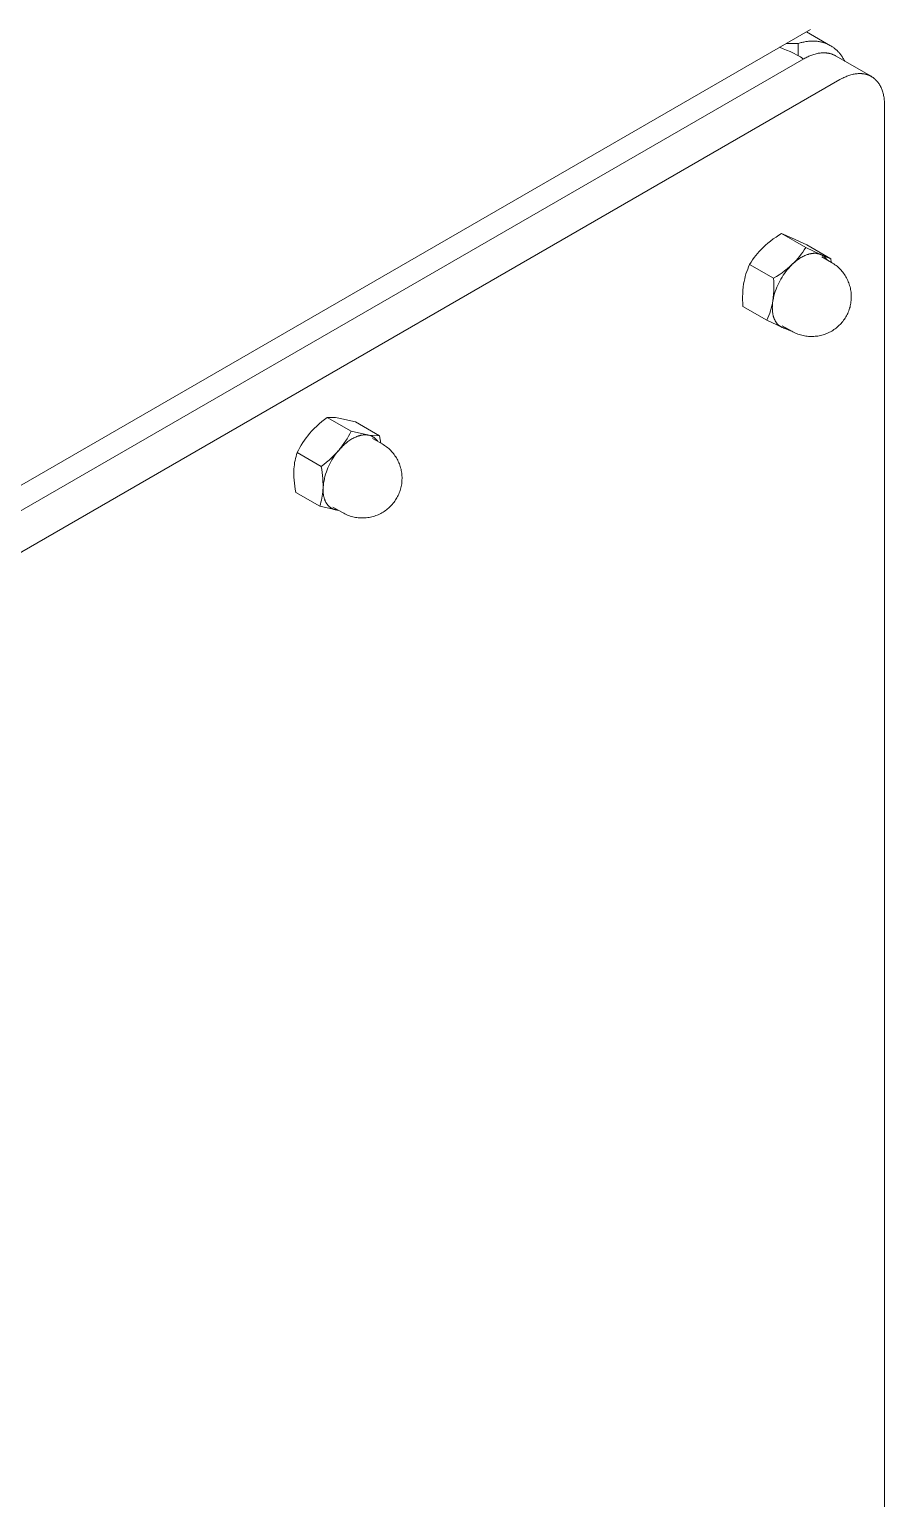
# Model space of a CAD drawing. Header units: millimetres. Extents: x -152 to 4236, y -557 to 2576.
# Drawn here: x 4055.9 to 4144.4, y 640.1 to 792.3 of the extents above; entities that cross this region are included whole.
import ezdxf

# ---------------------------------------------------------------- set-up
doc = ezdxf.new("R2010")
doc.units = ezdxf.units.MM
doc.layers.add('ZANO_R', color=7, linetype='Continuous', lineweight=0)

msp = doc.modelspace()

# ---------------------------------------------------------------- linework, layer by layer
at = {"layer": 'ZANO_R'}
for p, q in [((4136.75, 792.29), (3932.12, 674.14)), ((4136.33, 792.04), (4138.82, 790.6)), ((4133.9, 790.29), (4133.53, 790.43)), ((4134.27, 790.14), (4133.9, 790.29)), ((4134.25, 790.84), (4135.48, 790.84)), ((4134.64, 789.98), (4134.27, 790.14)), ((4134.99, 789.81), (4134.64, 789.98)), ((4135.35, 789.63), (4134.99, 789.81)), ((4135.48, 790.84), (4135.67, 790.89)), ((4135.48, 789.55), (4135.48, 790.84)), ((4135.67, 790.89), (4135.77, 790.92)), ((4135.77, 790.92), (4135.86, 790.94)), ((4135.86, 790.94), (4135.96, 790.96)), ((4135.96, 790.96), (4136.05, 790.98)), ((4136.05, 790.98), (4136.15, 791)), ((4136.15, 791), (4136.25, 791.02)), ((4136.25, 791.02), (4136.34, 791.03)), ((4136.34, 791.03), (4136.43, 791.04)), ((4136.43, 791.04), (4136.53, 791.05)), ((4136.53, 791.05), (4136.62, 791.06)), ((4136.62, 791.06), (4136.71, 791.07)), ((4136.71, 791.07), (4136.81, 791.07)), ((4136.81, 791.07), (4136.9, 791.08)), ((4136.9, 791.08), (4137, 791.08)), ((4137.1, 789.7), (4136.99, 789.66)), ((4137, 791.08), (4137.09, 791.08)), ((4137.09, 791.08), (4137.18, 791.07)), ((4137.21, 789.73), (4137.1, 789.7)), ((4137.18, 791.07), (4137.27, 791.07)), ((4137.32, 789.76), (4137.21, 789.73)), ((4137.27, 791.07), (4137.36, 791.06)), ((4137.43, 789.78), (4137.32, 789.76)), ((4137.36, 791.06), (4137.44, 791.05)), ((4137.54, 789.81), (4137.43, 789.78)), ((4137.44, 791.05), (4137.53, 791.04)), ((4137.53, 791.04), (4137.62, 791.03)), ((4137.64, 789.82), (4137.54, 789.81)), ((4137.62, 791.03), (4137.71, 791.01)), ((4137.75, 789.84), (4137.64, 789.82)), ((4137.71, 791.01), (4137.79, 790.99)), ((4137.86, 789.85), (4137.75, 789.84)), ((4137.79, 790.99), (4137.87, 790.98)), ((4137.97, 789.86), (4137.86, 789.85)), ((4137.87, 790.98), (4137.95, 790.96)), ((4137.95, 790.96), (4138.03, 790.93)), ((4138.02, 789.86), (4137.97, 789.86)), ((4138.07, 789.86), (4138.02, 789.86)), ((4138.03, 790.93), (4138.11, 790.91)), ((4138.12, 789.86), (4138.07, 789.86)), ((4138.11, 790.91), (4138.19, 790.89)), ((4138.18, 789.86), (4138.12, 789.86)), ((4138.23, 789.86), (4138.18, 789.86)), ((4138.19, 790.89), (4138.27, 790.86)), ((4138.28, 789.86), (4138.23, 789.86)), ((4138.27, 790.86), (4138.34, 790.83)), ((4138.33, 789.85), (4138.28, 789.86)), ((4138.38, 789.85), (4138.33, 789.85)), ((4138.34, 790.83), (4138.42, 790.8)), ((4138.43, 789.84), (4138.38, 789.85)), ((4138.42, 790.8), (4138.49, 790.77)), ((4138.48, 789.84), (4138.43, 789.84)), ((4138.53, 789.83), (4138.48, 789.84)), ((4138.49, 790.77), (4138.57, 790.73)), ((4138.58, 789.82), (4138.53, 789.83)), ((4138.57, 790.73), (4138.64, 790.7)), ((4138.63, 789.81), (4138.58, 789.82)), ((4138.68, 789.8), (4138.63, 789.81)), ((4138.64, 790.7), (4138.71, 790.66)), ((4138.73, 789.79), (4138.68, 789.8)), ((4138.71, 790.66), (4138.78, 790.62)), ((4138.78, 789.78), (4138.73, 789.79)), ((4138.78, 790.62), (4138.85, 790.58)), ((4138.83, 789.77), (4138.78, 789.78)), ((4138.88, 789.75), (4138.83, 789.77)), ((4138.85, 790.58), (4138.92, 790.54)), ((4138.92, 789.74), (4138.88, 789.75)), ((4138.92, 790.54), (4138.99, 790.49)), ((4138.97, 789.72), (4138.92, 789.74)), ((4139.02, 789.7), (4138.97, 789.72)), ((4138.99, 790.49), (4139.07, 790.45)), ((4139.06, 789.68), (4139.02, 789.7)), ((4139.07, 790.45), (4139.14, 790.4)), ((4139.14, 790.4), (4139.2, 790.34)), ((4139.2, 790.34), (4139.27, 790.29)), ((4139.27, 790.29), (4139.34, 790.23)), ((4139.34, 790.23), (4139.4, 790.18)), ((4139.4, 790.18), (4139.47, 790.12)), ((4139.47, 790.12), (4139.53, 790.06)), ((4139.53, 790.06), (4139.58, 790)), ((4139.58, 790), (4139.64, 789.94)), ((4139.64, 789.94), (4139.7, 789.88)), ((4139.7, 789.88), (4139.75, 789.82)), ((4139.75, 789.82), (4139.8, 789.75)), ((4139.8, 789.75), (4139.86, 789.69)), ((3936.06, 673.77), (4136.04, 789.23)), ((4135.69, 789.43), (4135.35, 789.63)), ((4136.03, 789.22), (4135.69, 789.43)), ((4136.14, 789.29), (4136.04, 789.23)), ((4136.25, 789.34), (4136.14, 789.29)), ((4136.35, 789.4), (4136.25, 789.34)), ((4136.46, 789.45), (4136.35, 789.4)), ((4136.56, 789.5), (4136.46, 789.45)), ((4136.67, 789.54), (4136.56, 789.5)), ((4136.78, 789.59), (4136.67, 789.54)), ((4136.89, 789.63), (4136.78, 789.59)), ((4136.99, 789.66), (4136.89, 789.63)), ((4139.11, 789.66), (4139.06, 789.68)), ((4139.15, 789.64), (4139.11, 789.66)), ((4139.2, 789.62), (4139.15, 789.64)), ((4139.24, 789.6), (4139.2, 789.62)), ((4139.29, 789.58), (4139.24, 789.6)), ((4139.33, 789.55), (4139.29, 789.58)), ((4139.33, 789.55), (4143.01, 787.43)), ((4139.86, 789.69), (4139.91, 789.62)), ((4139.91, 789.62), (4139.96, 789.55)), ((4139.96, 789.55), (4140.01, 789.47)), ((4140.01, 789.47), (4140.06, 789.4)), ((4140.06, 789.4), (4140.1, 789.32)), ((4140.1, 789.32), (4140.15, 789.24)), ((4140.15, 789.24), (4140.19, 789.16)), ((4140.19, 789.16), (4140.24, 789.09)), ((4140.24, 789.09), (4140.28, 789.01)), ((4139.76, 787.08), (3939.78, 671.62)), ((4139.86, 787.14), (4139.76, 787.08)), ((4139.97, 787.19), (4139.86, 787.14)), ((4140.07, 787.25), (4139.97, 787.19)), ((4140.18, 787.3), (4140.07, 787.25)), ((4140.28, 787.35), (4140.18, 787.3)), ((4140.39, 787.39), (4140.28, 787.35)), ((4140.5, 787.44), (4140.39, 787.39)), ((4140.61, 787.48), (4140.5, 787.44)), ((4140.71, 787.52), (4140.61, 787.48)), ((4140.82, 787.55), (4140.71, 787.52)), ((4140.93, 787.58), (4140.82, 787.55)), ((4141.04, 787.61), (4140.93, 787.58)), ((4141.15, 787.64), (4141.04, 787.61)), ((4141.26, 787.66), (4141.15, 787.64)), ((4141.36, 787.68), (4141.26, 787.66)), ((4141.47, 787.69), (4141.36, 787.68)), ((4141.58, 787.7), (4141.47, 787.69)), ((4141.69, 787.71), (4141.58, 787.7)), ((4141.74, 787.71), (4141.69, 787.71)), ((4141.79, 787.71), (4141.74, 787.71)), ((4141.84, 787.71), (4141.79, 787.71)), ((4141.9, 787.71), (4141.84, 787.71)), ((4141.95, 787.71), (4141.9, 787.71)), ((4142, 787.71), (4141.95, 787.71)), ((4142.05, 787.71), (4142, 787.71)), ((4142.1, 787.7), (4142.05, 787.71)), ((4142.15, 787.7), (4142.1, 787.7)), ((4142.2, 787.69), (4142.15, 787.7)), ((4142.26, 787.68), (4142.2, 787.69)), ((4142.31, 787.67), (4142.26, 787.68)), ((4142.35, 787.66), (4142.31, 787.67)), ((4142.4, 787.65), (4142.35, 787.66)), ((4142.45, 787.64), (4142.4, 787.65)), ((4142.5, 787.63), (4142.45, 787.64)), ((4142.55, 787.62), (4142.5, 787.63)), ((4142.6, 787.6), (4142.55, 787.62)), ((4142.64, 787.59), (4142.6, 787.6)), ((4142.69, 787.57), (4142.64, 787.59)), ((4142.74, 787.55), (4142.69, 787.57)), ((4142.78, 787.54), (4142.74, 787.55)), ((4142.83, 787.52), (4142.78, 787.54)), ((4142.87, 787.5), (4142.83, 787.52)), ((4142.92, 787.48), (4142.87, 787.5)), ((4142.96, 787.45), (4142.92, 787.48)), ((4143.01, 787.43), (4142.96, 787.45)), ((4143.05, 787.41), (4143.01, 787.43)), ((4143.09, 787.38), (4143.05, 787.41)), ((4143.13, 787.35), (4143.09, 787.38)), ((4143.17, 787.33), (4143.13, 787.35)), ((4143.21, 787.3), (4143.17, 787.33)), ((4143.25, 787.27), (4143.21, 787.3)), ((4143.29, 787.24), (4143.25, 787.27)), ((4143.33, 787.21), (4143.29, 787.24)), ((4143.37, 787.18), (4143.33, 787.21)), ((4143.41, 787.15), (4143.37, 787.18)), ((4143.45, 787.11), (4143.41, 787.15)), ((4143.48, 787.08), (4143.45, 787.11)), ((4143.52, 787.04), (4143.48, 787.08)), ((4143.55, 787.01), (4143.52, 787.04)), ((4143.59, 786.97), (4143.55, 787.01)), ((4143.62, 786.93), (4143.59, 786.97)), ((4143.65, 786.9), (4143.62, 786.93)), ((4143.69, 786.86), (4143.65, 786.9)), ((4143.72, 786.82), (4143.69, 786.86)), ((4143.75, 786.78), (4143.72, 786.82)), ((4143.78, 786.73), (4143.75, 786.78)), ((4143.81, 786.69), (4143.78, 786.73)), ((4143.84, 786.65), (4143.81, 786.69)), ((4143.86, 786.61), (4143.84, 786.65)), ((4143.89, 786.56), (4143.86, 786.61)), ((4143.92, 786.52), (4143.89, 786.56)), ((4143.94, 786.47), (4143.92, 786.52)), ((4143.97, 786.42), (4143.94, 786.47)), ((4143.99, 786.38), (4143.97, 786.42)), ((4144.04, 786.28), (4143.99, 786.38)), ((4144.08, 786.18), (4144.04, 786.28)), ((4144.13, 786.08), (4144.08, 786.18)), ((4144.16, 785.98), (4144.13, 786.08)), ((4144.2, 785.88), (4144.16, 785.98)), ((4144.23, 785.77), (4144.2, 785.88)), ((4144.26, 785.66), (4144.23, 785.77)), ((4144.29, 785.55), (4144.26, 785.66)), ((4144.31, 785.44), (4144.29, 785.55)), ((4144.33, 785.33), (4144.31, 785.44)), ((4144.35, 785.21), (4144.33, 785.33)), ((4144.37, 785.1), (4144.35, 785.21)), ((4144.38, 784.98), (4144.37, 785.1)), ((4144.39, 784.87), (4144.38, 784.98)), ((4144.4, 784.75), (4144.39, 784.87)), ((4144.41, 784.63), (4144.4, 784.75)), ((4144.41, 784.51), (4144.41, 784.63)), ((4144.41, 784.39), (4144.41, 784.51)), ((4144.41, 572.81), (4144.41, 784.39)), ((4131.83, 769.7), (4132.08, 769.93)), ((4132.08, 769.93), (4132.34, 770.15)), ((4132.34, 770.15), (4132.61, 770.37)), ((4132.61, 770.37), (4132.89, 770.58)), ((4132.89, 770.58), (4133.17, 770.77)), ((4133.17, 770.77), (4133.46, 770.96)), ((4133.46, 770.96), (4133.75, 771.14)), ((4133.75, 771.14), (4134.79, 770.71)), ((4136.24, 769.7), (4133.75, 771.14)), ((4134.79, 770.71), (4136.37, 769.97)), ((4136.37, 769.97), (4138.85, 768.54)), ((4130.59, 768.19), (4130.74, 768.42)), ((4130.74, 768.42), (4130.91, 768.65)), ((4130.91, 768.65), (4131.08, 768.87)), ((4131.08, 768.87), (4131.25, 769.09)), ((4131.25, 769.09), (4131.44, 769.3)), ((4131.44, 769.3), (4131.63, 769.5)), ((4131.63, 769.5), (4131.83, 769.7)), ((4135.42, 768.57), (4135.24, 768.36)), ((4135.36, 768.39), (4135.45, 768.46)), ((4135.6, 768.78), (4135.42, 768.57)), ((4135.45, 768.46), (4135.55, 768.53)), ((4135.55, 768.53), (4135.65, 768.59)), ((4135.77, 769.01), (4135.6, 768.78)), ((4135.65, 768.59), (4135.75, 768.65)), ((4135.75, 768.65), (4135.85, 768.71)), ((4135.93, 769.23), (4135.77, 769.01)), ((4135.85, 768.71), (4135.94, 768.76)), ((4136.09, 769.47), (4135.93, 769.23)), ((4135.94, 768.76), (4136.04, 768.81)), ((4136.04, 768.81), (4136.14, 768.86)), ((4136.24, 769.7), (4136.09, 769.47)), ((4136.14, 768.86), (4136.24, 768.9)), ((4137.78, 768.98), (4136.24, 769.7)), ((4136.24, 768.9), (4136.34, 768.94)), ((4136.34, 768.94), (4136.39, 768.96)), ((4136.39, 768.96), (4136.44, 768.97)), ((4136.44, 768.97), (4136.49, 768.99)), ((4136.49, 768.99), (4136.53, 769)), ((4136.53, 769), (4136.58, 769.02)), ((4136.58, 769.02), (4136.63, 769.03)), ((4136.63, 769.03), (4136.68, 769.04)), ((4136.68, 769.04), (4136.73, 769.05)), ((4136.73, 769.05), (4136.77, 769.06)), ((4136.77, 769.06), (4136.82, 769.07)), ((4136.82, 769.07), (4136.87, 769.08)), ((4136.87, 769.08), (4136.91, 769.08)), ((4136.91, 769.08), (4136.96, 769.09)), ((4136.96, 769.09), (4137, 769.09)), ((4137, 769.09), (4137.05, 769.1)), ((4137.05, 769.1), (4137.09, 769.1)), ((4137.09, 769.1), (4137.14, 769.1)), ((4137.14, 769.1), (4137.18, 769.1)), ((4137.18, 769.1), (4137.22, 769.1)), ((4137.22, 769.1), (4137.27, 769.1)), ((4137.27, 769.1), (4137.31, 769.09)), ((4137.31, 769.09), (4137.35, 769.09)), ((4137.35, 769.09), (4137.39, 769.08)), ((4137.39, 769.08), (4137.43, 769.08)), ((4137.43, 769.08), (4137.47, 769.07)), ((4137.47, 769.07), (4137.51, 769.06)), ((4137.51, 769.06), (4137.55, 769.05)), ((4137.55, 769.05), (4137.59, 769.04)), ((4137.59, 769.04), (4137.63, 769.03)), ((4137.63, 769.03), (4137.67, 769.02)), ((4137.67, 769.02), (4137.7, 769.01)), ((4137.7, 769.01), (4137.74, 769)), ((4137.74, 769), (4137.78, 768.98)), ((4137.78, 768.98), (4137.81, 768.97)), ((4137.81, 768.97), (4137.86, 768.94)), ((4138.85, 768.54), (4137.85, 768.95)), ((4137.86, 768.94), (4137.9, 768.92)), ((4137.9, 768.92), (4137.95, 768.9)), ((4137.92, 768.72), (4138.91, 768.15)), ((4137.95, 768.9), (4137.99, 768.87)), ((4137.99, 768.87), (4138.03, 768.84)), ((4138.03, 768.84), (4138.07, 768.82)), ((4138.07, 768.82), (4138.11, 768.79)), ((4138.11, 768.79), (4138.15, 768.75)), ((4138.15, 768.75), (4138.19, 768.72)), ((4138.19, 768.72), (4138.23, 768.69)), ((4138.23, 768.69), (4138.26, 768.65)), ((4138.26, 768.65), (4138.3, 768.62)), ((4138.3, 768.62), (4138.33, 768.58)), ((4138.33, 768.58), (4138.36, 768.54)), ((4138.36, 768.54), (4138.39, 768.5)), ((4138.39, 768.5), (4138.42, 768.46)), ((4138.42, 768.46), (4138.45, 768.42)), ((4138.87, 768.18), (4138.85, 768.54)), ((4129.99, 766.71), (4130.06, 766.96)), ((4130.06, 766.96), (4130.15, 767.21)), ((4130.15, 767.21), (4130.24, 767.46)), ((4130.24, 767.46), (4130.33, 767.71)), ((4130.33, 767.71), (4130.44, 767.95)), ((4130.44, 767.95), (4130.59, 768.19)), ((4130.44, 767.95), (4132.92, 766.52)), ((4133.51, 766.88), (4133.22, 766.7)), ((4133.79, 767.08), (4133.51, 766.88)), ((4134.06, 767.29), (4133.79, 767.08)), ((4133.92, 766.83), (4134.05, 767.02)), ((4134.05, 767.02), (4134.19, 767.21)), ((4134.33, 767.5), (4134.06, 767.29)), ((4134.19, 767.21), (4134.33, 767.39)), ((4134.6, 767.72), (4134.33, 767.5)), ((4134.33, 767.39), (4134.48, 767.57)), ((4134.48, 767.57), (4134.64, 767.74)), ((4134.85, 767.96), (4134.6, 767.72)), ((4134.64, 767.74), (4134.81, 767.91)), ((4135.05, 768.15), (4134.85, 767.96)), ((4134.9, 768), (4134.99, 768.08)), ((4134.99, 768.08), (4135.08, 768.16)), ((4135.24, 768.36), (4135.05, 768.15)), ((4135.08, 768.16), (4135.17, 768.24)), ((4135.17, 768.24), (4135.26, 768.32)), ((4135.26, 768.32), (4135.36, 768.39)), ((4138.91, 768.15), (4139.03, 768.08)), ((4139.03, 768.08), (4139.15, 768)), ((4139.15, 768), (4139.27, 767.92)), ((4139.27, 767.92), (4139.38, 767.84)), ((4139.38, 767.84), (4139.49, 767.75)), ((4139.49, 767.75), (4139.6, 767.65)), ((4139.6, 767.65), (4139.7, 767.56)), ((4139.7, 767.56), (4139.8, 767.46)), ((4139.8, 767.46), (4139.9, 767.35)), ((4139.9, 767.35), (4139.99, 767.25)), ((4139.99, 767.25), (4140.08, 767.14)), ((4140.08, 767.14), (4140.17, 767.03)), ((4140.17, 767.03), (4140.25, 766.91)), ((4140.25, 766.91), (4140.33, 766.79)), ((4129.75, 765.27), (4129.78, 765.6)), ((4129.78, 765.6), (4129.82, 765.93)), ((4129.82, 765.93), (4129.87, 766.19)), ((4129.87, 766.19), (4129.93, 766.45)), ((4129.93, 766.45), (4129.99, 766.71)), ((4133.22, 766.7), (4132.92, 766.52)), ((4132.92, 766.52), (4132.95, 766.18)), ((4132.95, 765.52), (4132.94, 765.18)), ((4132.95, 766.18), (4132.95, 765.85)), ((4132.95, 765.85), (4132.95, 765.52)), ((4133.09, 765.15), (4133.17, 765.37)), ((4133.17, 765.37), (4133.26, 765.59)), ((4133.26, 765.59), (4133.35, 765.8)), ((4133.35, 765.8), (4133.45, 766.02)), ((4133.45, 766.02), (4133.55, 766.22)), ((4133.55, 766.22), (4133.67, 766.43)), ((4133.67, 766.43), (4133.79, 766.63)), ((4133.79, 766.63), (4133.92, 766.83)), ((4140.33, 766.79), (4140.4, 766.67)), ((4140.4, 766.67), (4140.47, 766.55)), ((4140.47, 766.55), (4140.53, 766.42)), ((4140.53, 766.42), (4140.6, 766.29)), ((4140.6, 766.29), (4140.65, 766.16)), ((4140.65, 766.16), (4140.7, 766.03)), ((4140.7, 766.03), (4140.75, 765.9)), ((4140.75, 765.9), (4140.79, 765.76)), ((4140.79, 765.76), (4140.83, 765.63)), ((4140.83, 765.63), (4140.87, 765.49)), ((4140.87, 765.49), (4140.89, 765.35)), ((4129.71, 764.6), (4129.72, 764.93)), ((4129.71, 764.27), (4129.71, 764.6)), ((4129.72, 763.93), (4129.71, 764.27)), ((4129.72, 764.93), (4129.75, 765.27)), ((4129.74, 763.6), (4129.72, 763.93)), ((4132.8, 763.92), (4132.74, 763.67)), ((4132.85, 764.19), (4132.8, 763.92)), ((4132.8, 763.78), (4132.81, 763.89)), ((4132.81, 763.89), (4132.82, 764.01)), ((4132.82, 764.01), (4132.84, 764.13)), ((4132.89, 764.52), (4132.85, 764.19)), ((4132.86, 764.24), (4132.9, 764.47)), ((4132.92, 764.85), (4132.89, 764.52)), ((4132.9, 764.47), (4132.96, 764.7)), ((4132.94, 765.18), (4132.92, 764.85)), ((4132.96, 764.7), (4133.02, 764.93)), ((4133.02, 764.93), (4133.09, 765.15)), ((4140.89, 765.35), (4140.92, 765.21)), ((4140.91, 763.94), (4140.89, 763.8)), ((4140.93, 764.08), (4140.91, 763.94)), ((4140.92, 765.21), (4140.94, 765.07)), ((4140.95, 764.22), (4140.93, 764.08)), ((4140.94, 765.07), (4140.95, 764.93)), ((4140.95, 764.93), (4140.96, 764.79)), ((4140.96, 764.36), (4140.95, 764.22)), ((4140.96, 764.79), (4140.96, 764.65)), ((4140.96, 764.65), (4140.96, 764.5)), ((4140.96, 764.5), (4140.96, 764.36)), ((4129.74, 763.6), (4132.23, 762.16)), ((4132.33, 762.41), (4132.23, 762.16)), ((4132.43, 762.65), (4132.33, 762.41)), ((4132.52, 762.9), (4132.43, 762.65)), ((4132.6, 763.15), (4132.52, 762.9)), ((4132.68, 763.41), (4132.6, 763.15)), ((4132.74, 763.67), (4132.68, 763.41)), ((4132.78, 763.44), (4132.79, 763.55)), ((4132.79, 763.33), (4132.78, 763.44)), ((4132.79, 763.67), (4132.8, 763.78)), ((4132.79, 763.55), (4132.79, 763.67)), ((4132.79, 763.22), (4132.79, 763.33)), ((4132.8, 763.11), (4132.79, 763.22)), ((4132.81, 763), (4132.8, 763.11)), ((4132.83, 762.9), (4132.81, 763)), ((4132.84, 762.8), (4132.83, 762.9)), ((4132.85, 762.75), (4132.84, 762.8)), ((4132.86, 762.7), (4132.85, 762.75)), ((4132.88, 762.65), (4132.86, 762.7)), ((4132.89, 762.6), (4132.88, 762.65)), ((4132.9, 762.55), (4132.89, 762.6)), ((4132.92, 762.5), (4132.9, 762.55)), ((4132.93, 762.46), (4132.92, 762.5)), ((4132.95, 762.41), (4132.93, 762.46)), ((4132.96, 762.37), (4132.95, 762.41)), ((4132.98, 762.32), (4132.96, 762.37)), ((4133, 762.28), (4132.98, 762.32)), ((4140.33, 762.39), (4140.25, 762.27)), ((4140.4, 762.51), (4140.33, 762.39)), ((4140.47, 762.63), (4140.4, 762.51)), ((4140.53, 762.75), (4140.47, 762.63)), ((4140.59, 762.88), (4140.53, 762.75)), ((4140.65, 763.01), (4140.59, 762.88)), ((4140.7, 763.14), (4140.65, 763.01)), ((4140.74, 763.27), (4140.7, 763.14)), ((4140.79, 763.4), (4140.74, 763.27)), ((4140.83, 763.53), (4140.79, 763.4)), ((4140.86, 763.67), (4140.83, 763.53)), ((4140.89, 763.8), (4140.86, 763.67)), ((4132.23, 762.16), (4133.77, 761.44)), ((4133.02, 762.24), (4133, 762.28)), ((4133.04, 762.2), (4133.02, 762.24)), ((4133.06, 762.16), (4133.04, 762.2)), ((4133.08, 762.12), (4133.06, 762.16)), ((4133.1, 762.08), (4133.08, 762.12)), ((4133.12, 762.04), (4133.1, 762.08)), ((4133.15, 762), (4133.12, 762.04)), ((4133.17, 761.97), (4133.15, 762)), ((4133.2, 761.93), (4133.17, 761.97)), ((4133.22, 761.9), (4133.2, 761.93)), ((4133.25, 761.86), (4133.22, 761.9)), ((4133.27, 761.83), (4133.25, 761.86)), ((4133.3, 761.8), (4133.27, 761.83)), ((4133.33, 761.77), (4133.3, 761.8)), ((4133.36, 761.74), (4133.33, 761.77)), ((4133.38, 761.71), (4133.36, 761.74)), ((4133.41, 761.68), (4133.38, 761.71)), ((4133.44, 761.66), (4133.41, 761.68)), ((4133.47, 761.63), (4133.44, 761.66)), ((4133.5, 761.61), (4133.47, 761.63)), ((4133.54, 761.58), (4133.5, 761.61)), ((4133.57, 761.56), (4133.54, 761.58)), ((4133.6, 761.54), (4133.57, 761.56)), ((4133.63, 761.52), (4133.6, 761.54)), ((4133.67, 761.5), (4133.63, 761.52)), ((4133.7, 761.48), (4133.67, 761.5)), ((4133.73, 761.46), (4133.7, 761.48)), ((4133.77, 761.44), (4133.73, 761.46)), ((4133.8, 761.43), (4133.77, 761.44)), ((4133.85, 761.41), (4133.8, 761.43)), ((4134.8, 761.03), (4133.81, 761.6)), ((4133.84, 761.41), (4134.84, 761)), ((4133.9, 761.39), (4133.85, 761.41)), ((4133.94, 761.37), (4133.9, 761.39)), ((4133.99, 761.36), (4133.94, 761.37)), ((4134.04, 761.34), (4133.99, 761.36)), ((4134.09, 761.33), (4134.04, 761.34)), ((4134.14, 761.32), (4134.09, 761.33)), ((4134.19, 761.31), (4134.14, 761.32)), ((4134.24, 761.31), (4134.19, 761.31)), ((4134.29, 761.3), (4134.24, 761.31)), ((4134.34, 761.3), (4134.29, 761.3)), ((4134.92, 760.96), (4134.8, 761.03)), ((4134.84, 761), (4134.85, 761)), ((4135.05, 760.9), (4134.92, 760.96)), ((4135.17, 760.84), (4135.05, 760.9)), ((4135.3, 760.79), (4135.17, 760.84)), ((4138.44, 760.8), (4138.31, 760.75)), ((4138.57, 760.86), (4138.44, 760.8)), ((4138.69, 760.92), (4138.57, 760.86)), ((4138.82, 760.98), (4138.69, 760.92)), ((4138.94, 761.05), (4138.82, 760.98)), ((4139.06, 761.12), (4138.94, 761.05)), ((4139.17, 761.2), (4139.06, 761.12)), ((4139.29, 761.28), (4139.17, 761.2)), ((4139.4, 761.36), (4139.29, 761.28)), ((4139.51, 761.45), (4139.4, 761.36)), ((4139.61, 761.54), (4139.51, 761.45)), ((4139.71, 761.64), (4139.61, 761.54)), ((4139.81, 761.74), (4139.71, 761.64)), ((4139.9, 761.84), (4139.81, 761.74)), ((4140, 761.94), (4139.9, 761.84)), ((4140.08, 762.05), (4140, 761.94)), ((4140.17, 762.16), (4140.08, 762.05)), ((4140.25, 762.27), (4140.17, 762.16)), ((4135.43, 760.74), (4135.3, 760.79)), ((4135.56, 760.69), (4135.43, 760.74)), ((4135.7, 760.65), (4135.56, 760.69)), ((4135.83, 760.61), (4135.7, 760.65)), ((4135.97, 760.58), (4135.83, 760.61)), ((4136.11, 760.55), (4135.97, 760.58)), ((4136.25, 760.53), (4136.11, 760.55)), ((4136.38, 760.51), (4136.25, 760.53)), ((4136.52, 760.49), (4136.38, 760.51)), ((4136.66, 760.49), (4136.52, 760.49)), ((4136.8, 760.48), (4136.66, 760.49)), ((4136.94, 760.48), (4136.8, 760.48)), ((4137.08, 760.49), (4136.94, 760.48)), ((4137.22, 760.5), (4137.08, 760.49)), ((4137.36, 760.51), (4137.22, 760.5)), ((4137.5, 760.53), (4137.36, 760.51)), ((4137.64, 760.56), (4137.5, 760.53)), ((4137.78, 760.59), (4137.64, 760.56)), ((4137.91, 760.62), (4137.78, 760.59)), ((4138.05, 760.66), (4137.91, 760.62)), ((4138.18, 760.7), (4138.05, 760.66)), ((4138.31, 760.75), (4138.18, 760.7)), ((4085.88, 751.44), (4086.14, 751.67)), ((4086.14, 751.67), (4086.42, 751.89)), ((4086.42, 751.89), (4086.7, 752.11)), ((4086.7, 752.11), (4086.87, 752.11)), ((4089.19, 750.67), (4086.7, 752.11)), ((4086.87, 752.11), (4087.05, 752.11)), ((4087.05, 752.11), (4087.22, 752.1)), ((4087.22, 752.1), (4087.39, 752.09)), ((4087.39, 752.09), (4087.56, 752.08)), ((4087.56, 752.08), (4087.73, 752.05)), ((4087.73, 752.05), (4087.9, 752.03)), ((4087.9, 752.03), (4089.64, 751.64)), ((4084.52, 749.98), (4084.7, 750.21)), ((4084.7, 750.21), (4084.88, 750.44)), ((4084.88, 750.44), (4085.12, 750.7)), ((4085.12, 750.7), (4085.36, 750.96)), ((4085.36, 750.96), (4085.62, 751.2)), ((4085.62, 751.2), (4085.88, 751.44)), ((4088.91, 750.15), (4088.76, 749.89)), ((4089.05, 750.41), (4088.91, 750.15)), ((4089.19, 750.67), (4089.05, 750.41)), ((4090.89, 750.29), (4089.19, 750.67)), ((4089.64, 751.64), (4092.13, 750.2)), ((4089.76, 750.11), (4089.85, 750.15)), ((4089.85, 750.15), (4089.9, 750.17)), ((4089.9, 750.17), (4089.95, 750.19)), ((4089.95, 750.19), (4090, 750.2)), ((4090, 750.2), (4090.05, 750.21)), ((4090.05, 750.21), (4090.1, 750.23)), ((4090.1, 750.23), (4090.14, 750.24)), ((4090.14, 750.24), (4090.19, 750.25)), ((4090.19, 750.25), (4090.24, 750.26)), ((4090.24, 750.26), (4090.28, 750.27)), ((4090.28, 750.27), (4090.33, 750.28)), ((4090.33, 750.28), (4090.37, 750.28)), ((4090.37, 750.28), (4090.42, 750.29)), ((4090.42, 750.29), (4090.46, 750.29)), ((4090.46, 750.29), (4090.51, 750.3)), ((4090.51, 750.3), (4090.55, 750.3)), ((4090.55, 750.3), (4090.6, 750.3)), ((4090.6, 750.3), (4090.64, 750.3)), ((4090.64, 750.3), (4090.68, 750.3)), ((4090.68, 750.3), (4090.72, 750.3)), ((4090.72, 750.3), (4090.77, 750.3)), ((4090.77, 750.3), (4090.81, 750.3)), ((4090.81, 750.3), (4090.85, 750.29)), ((4090.85, 750.29), (4090.89, 750.29)), ((4090.89, 750.29), (4090.93, 750.28)), ((4090.93, 750.28), (4090.98, 750.27)), ((4092.13, 750.2), (4090.97, 750.28)), ((4090.98, 750.27), (4091.02, 750.26)), ((4091.02, 750.26), (4091.07, 750.25)), ((4091.07, 750.25), (4091.12, 750.24)), ((4091.12, 750.24), (4091.17, 750.22)), ((4091.17, 750.22), (4091.22, 750.21)), ((4091.22, 750.21), (4091.26, 750.19)), ((4091.26, 750.19), (4091.31, 750.17)), ((4091.31, 750.17), (4091.35, 750.15)), ((4091.35, 750.15), (4091.4, 750.12)), ((4092.19, 749.83), (4092.13, 750.2)), ((4083.6, 748.46), (4083.74, 748.72)), ((4083.74, 748.72), (4083.88, 748.98)), ((4083.88, 748.98), (4084.03, 749.24)), ((4084.03, 749.24), (4084.18, 749.49)), ((4084.18, 749.49), (4084.35, 749.73)), ((4084.35, 749.73), (4084.52, 749.98)), ((4087.91, 748.69), (4087.67, 748.43)), ((4087.72, 748.47), (4087.86, 748.64)), ((4088.09, 748.92), (4087.91, 748.69)), ((4087.95, 748.74), (4088.03, 748.84)), ((4088.03, 748.84), (4088.12, 748.93)), ((4088.27, 749.16), (4088.09, 748.92)), ((4088.12, 748.93), (4088.21, 749.02)), ((4088.21, 749.02), (4088.3, 749.11)), ((4088.44, 749.4), (4088.27, 749.16)), ((4088.3, 749.11), (4088.39, 749.2)), ((4088.39, 749.2), (4088.48, 749.29)), ((4088.61, 749.64), (4088.44, 749.4)), ((4088.48, 749.29), (4088.58, 749.37)), ((4088.58, 749.37), (4088.67, 749.45)), ((4088.76, 749.89), (4088.61, 749.64)), ((4088.67, 749.45), (4088.77, 749.53)), ((4088.77, 749.53), (4088.86, 749.6)), ((4088.86, 749.6), (4088.96, 749.68)), ((4088.96, 749.68), (4089.06, 749.74)), ((4089.06, 749.74), (4089.16, 749.81)), ((4089.16, 749.81), (4089.26, 749.87)), ((4089.26, 749.87), (4089.36, 749.93)), ((4089.36, 749.93), (4089.46, 749.98)), ((4089.46, 749.98), (4089.56, 750.03)), ((4089.56, 750.03), (4089.66, 750.07)), ((4089.66, 750.07), (4089.76, 750.11)), ((4091.4, 750.12), (4091.44, 750.1)), ((4091.41, 749.93), (4092.4, 749.36)), ((4091.44, 750.1), (4091.48, 750.07)), ((4091.48, 750.07), (4091.53, 750.05)), ((4091.53, 750.05), (4091.57, 750.02)), ((4091.57, 750.02), (4091.61, 749.99)), ((4091.61, 749.99), (4091.65, 749.96)), ((4091.65, 749.96), (4091.68, 749.92)), ((4091.68, 749.92), (4091.72, 749.89)), ((4091.72, 749.89), (4091.76, 749.86)), ((4091.76, 749.86), (4091.79, 749.82)), ((4091.79, 749.82), (4091.82, 749.78)), ((4091.82, 749.78), (4091.86, 749.74)), ((4091.86, 749.74), (4091.89, 749.7)), ((4091.89, 749.7), (4091.91, 749.66)), ((4091.91, 749.66), (4091.94, 749.62)), ((4092.25, 749.45), (4092.19, 749.83)), ((4092.4, 749.36), (4092.52, 749.28)), ((4092.52, 749.28), (4092.64, 749.21)), ((4092.64, 749.21), (4092.75, 749.13)), ((4092.75, 749.13), (4092.86, 749.05)), ((4092.86, 749.05), (4092.97, 748.96)), ((4092.97, 748.96), (4093.08, 748.87)), ((4093.08, 748.87), (4093.18, 748.77)), ((4093.18, 748.77), (4093.28, 748.68)), ((4093.28, 748.68), (4093.38, 748.57)), ((4083.29, 746.99), (4083.31, 747.2)), ((4083.31, 747.2), (4083.34, 747.42)), ((4083.34, 747.42), (4083.38, 747.63)), ((4083.38, 747.63), (4083.43, 747.84)), ((4083.43, 747.84), (4083.48, 748.05)), ((4083.48, 748.05), (4083.54, 748.25)), ((4083.54, 748.25), (4083.6, 748.46)), ((4083.6, 748.46), (4086.09, 747.03)), ((4086.37, 747.24), (4086.09, 747.03)), ((4086.65, 747.46), (4086.37, 747.24)), ((4086.91, 747.69), (4086.65, 747.46)), ((4086.87, 747.09), (4086.97, 747.3)), ((4087.17, 747.93), (4086.91, 747.69)), ((4086.97, 747.3), (4087.08, 747.5)), ((4087.08, 747.5), (4087.2, 747.7)), ((4087.43, 748.18), (4087.17, 747.93)), ((4087.2, 747.7), (4087.32, 747.9)), ((4087.32, 747.9), (4087.44, 748.09)), ((4087.67, 748.43), (4087.43, 748.18)), ((4087.44, 748.09), (4087.58, 748.28)), ((4087.58, 748.28), (4087.72, 748.47)), ((4093.38, 748.57), (4093.47, 748.47)), ((4093.47, 748.47), (4093.56, 748.36)), ((4093.56, 748.36), (4093.64, 748.25)), ((4093.64, 748.25), (4093.72, 748.14)), ((4093.72, 748.14), (4093.8, 748.02)), ((4093.8, 748.02), (4093.87, 747.91)), ((4093.87, 747.91), (4093.94, 747.78)), ((4093.94, 747.78), (4094.01, 747.66)), ((4094.01, 747.66), (4094.07, 747.54)), ((4094.07, 747.54), (4094.13, 747.41)), ((4094.13, 747.41), (4094.18, 747.28)), ((4094.18, 747.28), (4094.23, 747.15)), ((4094.23, 747.15), (4094.27, 747.02)), ((4083.25, 746.24), (4083.26, 746.56)), ((4083.26, 745.92), (4083.25, 746.24)), ((4083.26, 746.56), (4083.27, 746.77)), ((4083.28, 745.6), (4083.26, 745.92)), ((4083.27, 746.77), (4083.29, 746.99)), ((4083.31, 745.29), (4083.28, 745.6)), ((4086.09, 747.03), (4086.14, 746.71)), ((4086.14, 746.71), (4086.19, 746.4)), ((4086.19, 746.4), (4086.23, 746.08)), ((4086.23, 746.08), (4086.26, 745.77)), ((4086.26, 745.77), (4086.27, 745.45)), ((4086.38, 745.55), (4086.43, 745.78)), ((4086.43, 745.78), (4086.48, 746)), ((4086.48, 746), (4086.55, 746.23)), ((4086.55, 746.23), (4086.62, 746.45)), ((4086.62, 746.45), (4086.7, 746.66)), ((4086.7, 746.66), (4086.78, 746.88)), ((4086.78, 746.88), (4086.87, 747.09)), ((4094.27, 747.02), (4094.31, 746.88)), ((4094.31, 746.88), (4094.35, 746.75)), ((4094.35, 746.75), (4094.38, 746.61)), ((4094.38, 746.61), (4094.4, 746.47)), ((4094.4, 746.47), (4094.42, 746.34)), ((4094.42, 746.34), (4094.44, 746.2)), ((4094.44, 746.2), (4094.45, 746.06)), ((4094.45, 746.06), (4094.46, 745.92)), ((4094.46, 745.78), (4094.45, 745.64)), ((4094.45, 745.64), (4094.45, 745.5)), ((4094.46, 745.92), (4094.46, 745.78)), ((4083.35, 744.97), (4083.31, 745.29)), ((4083.39, 744.66), (4083.35, 744.97)), ((4083.45, 744.34), (4083.39, 744.66)), ((4083.45, 744.34), (4085.93, 742.91)), ((4086.22, 744.17), (4086.19, 743.95)), ((4086.25, 744.38), (4086.22, 744.17)), ((4086.27, 744.6), (4086.25, 744.38)), ((4086.27, 745.45), (4086.28, 745.13)), ((4086.28, 744.81), (4086.27, 744.6)), ((4086.28, 745.13), (4086.28, 744.81)), ((4086.28, 744.87), (4086.31, 745.1)), ((4086.28, 744.65), (4086.28, 744.76)), ((4086.28, 744.54), (4086.28, 744.65)), ((4086.28, 744.43), (4086.28, 744.54)), ((4086.29, 744.33), (4086.28, 744.43)), ((4086.3, 744.22), (4086.29, 744.33)), ((4086.32, 744.12), (4086.3, 744.22)), ((4086.31, 745.1), (4086.34, 745.33)), ((4086.33, 744.02), (4086.32, 744.12)), ((4086.34, 745.33), (4086.38, 745.55)), ((4094.12, 744.16), (4094.06, 744.03)), ((4094.17, 744.29), (4094.12, 744.16)), ((4094.22, 744.42), (4094.17, 744.29)), ((4094.26, 744.55), (4094.22, 744.42)), ((4094.3, 744.68), (4094.26, 744.55)), ((4094.34, 744.82), (4094.3, 744.68)), ((4094.37, 744.95), (4094.34, 744.82)), ((4094.4, 745.09), (4094.37, 744.95)), ((4094.42, 745.23), (4094.4, 745.09)), ((4094.43, 745.36), (4094.42, 745.23)), ((4094.45, 745.5), (4094.43, 745.36)), ((4086, 743.12), (4085.93, 742.91)), ((4085.93, 742.91), (4087.63, 742.53)), ((4086.06, 743.32), (4086, 743.12)), ((4086.11, 743.53), (4086.06, 743.32)), ((4086.15, 743.74), (4086.11, 743.53)), ((4086.19, 743.95), (4086.15, 743.74)), ((4086.34, 743.97), (4086.33, 744.02)), ((4086.35, 743.92), (4086.34, 743.97)), ((4086.36, 743.87), (4086.35, 743.92)), ((4086.38, 743.82), (4086.36, 743.87)), ((4086.39, 743.78), (4086.38, 743.82)), ((4086.4, 743.73), (4086.39, 743.78)), ((4086.42, 743.68), (4086.4, 743.73)), ((4086.43, 743.64), (4086.42, 743.68)), ((4086.45, 743.59), (4086.43, 743.64)), ((4086.47, 743.55), (4086.45, 743.59)), ((4086.48, 743.51), (4086.47, 743.55)), ((4086.5, 743.46), (4086.48, 743.51)), ((4086.52, 743.42), (4086.5, 743.46)), ((4086.54, 743.38), (4086.52, 743.42)), ((4086.56, 743.34), (4086.54, 743.38)), ((4086.58, 743.3), (4086.56, 743.34)), ((4086.61, 743.26), (4086.58, 743.3)), ((4086.63, 743.22), (4086.61, 743.26)), ((4086.65, 743.19), (4086.63, 743.22)), ((4086.68, 743.15), (4086.65, 743.19)), ((4086.7, 743.12), (4086.68, 743.15)), ((4086.73, 743.08), (4086.7, 743.12)), ((4086.75, 743.05), (4086.73, 743.08)), ((4086.78, 743.02), (4086.75, 743.05)), ((4086.81, 742.98), (4086.78, 743.02)), ((4086.84, 742.95), (4086.81, 742.98)), ((4086.87, 742.92), (4086.84, 742.95)), ((4086.9, 742.9), (4086.87, 742.92)), ((4086.93, 742.87), (4086.9, 742.9)), ((4086.96, 742.84), (4086.93, 742.87)), ((4086.99, 742.82), (4086.96, 742.84)), ((4087.02, 742.79), (4086.99, 742.82)), ((4087.05, 742.77), (4087.02, 742.79)), ((4087.09, 742.74), (4087.05, 742.77)), ((4087.12, 742.72), (4087.09, 742.74)), ((4087.15, 742.7), (4087.12, 742.72)), ((4087.19, 742.68), (4087.15, 742.7)), ((4087.22, 742.66), (4087.19, 742.68)), ((4087.26, 742.65), (4087.22, 742.66)), ((4087.3, 742.63), (4087.26, 742.65)), ((4088.29, 742.24), (4087.3, 742.81)), ((4087.33, 742.61), (4087.3, 742.63)), ((4087.37, 742.6), (4087.33, 742.61)), ((4087.41, 742.59), (4087.37, 742.6)), ((4087.44, 742.57), (4087.41, 742.59)), ((4087.48, 742.56), (4087.44, 742.57)), ((4087.52, 742.55), (4087.48, 742.56)), ((4087.56, 742.54), (4087.52, 742.55)), ((4087.6, 742.53), (4087.56, 742.54)), ((4087.63, 742.53), (4087.6, 742.53)), ((4092.85, 742.53), (4092.73, 742.45)), ((4092.95, 742.62), (4092.85, 742.53)), ((4093.06, 742.71), (4092.95, 742.62)), ((4093.16, 742.8), (4093.06, 742.71)), ((4093.26, 742.9), (4093.16, 742.8)), ((4093.36, 743), (4093.26, 742.9)), ((4093.45, 743.1), (4093.36, 743)), ((4093.54, 743.21), (4093.45, 743.1)), ((4093.63, 743.32), (4093.54, 743.21)), ((4093.71, 743.43), (4093.63, 743.32)), ((4093.79, 743.55), (4093.71, 743.43)), ((4093.86, 743.66), (4093.79, 743.55)), ((4093.93, 743.78), (4093.86, 743.66)), ((4094, 743.91), (4093.93, 743.78)), ((4094.06, 744.03), (4094, 743.91)), ((4087.67, 742.52), (4087.63, 742.53)), ((4087.73, 742.51), (4087.67, 742.52)), ((4087.72, 742.51), (4087.85, 742.49)), ((4087.78, 742.51), (4087.73, 742.51)), ((4087.83, 742.5), (4087.78, 742.51)), ((4088.42, 742.17), (4088.29, 742.24)), ((4088.54, 742.1), (4088.42, 742.17)), ((4088.67, 742.04), (4088.54, 742.1)), ((4088.8, 741.99), (4088.67, 742.04)), ((4088.94, 741.93), (4088.8, 741.99)), ((4089.07, 741.89), (4088.94, 741.93)), ((4089.21, 741.85), (4089.07, 741.89)), ((4089.35, 741.81), (4089.21, 741.85)), ((4089.49, 741.78), (4089.35, 741.81)), ((4089.63, 741.75), (4089.49, 741.78)), ((4089.77, 741.73), (4089.63, 741.75)), ((4089.91, 741.71), (4089.77, 741.73)), ((4090.05, 741.7), (4089.91, 741.71)), ((4090.19, 741.69), (4090.05, 741.7)), ((4090.34, 741.69), (4090.19, 741.69)), ((4090.48, 741.69), (4090.34, 741.69)), ((4090.62, 741.7), (4090.48, 741.69)), ((4090.76, 741.71), (4090.62, 741.7)), ((4090.91, 741.72), (4090.76, 741.71)), ((4091.05, 741.75), (4090.91, 741.72)), ((4091.19, 741.77), (4091.05, 741.75)), ((4091.33, 741.8), (4091.19, 741.77)), ((4091.47, 741.84), (4091.33, 741.8)), ((4091.6, 741.88), (4091.47, 741.84)), ((4091.74, 741.93), (4091.6, 741.88)), ((4091.87, 741.98), (4091.74, 741.93)), ((4092, 742.03), (4091.87, 741.98)), ((4092.13, 742.09), (4092, 742.03)), ((4092.26, 742.16), (4092.13, 742.09)), ((4092.38, 742.23), (4092.26, 742.16)), ((4092.5, 742.3), (4092.38, 742.23)), ((4092.62, 742.37), (4092.5, 742.3)), ((4092.73, 742.45), (4092.62, 742.37))]:
    msp.add_line(p, q, dxfattribs=at)

doc.saveas('drawing.dxf')
